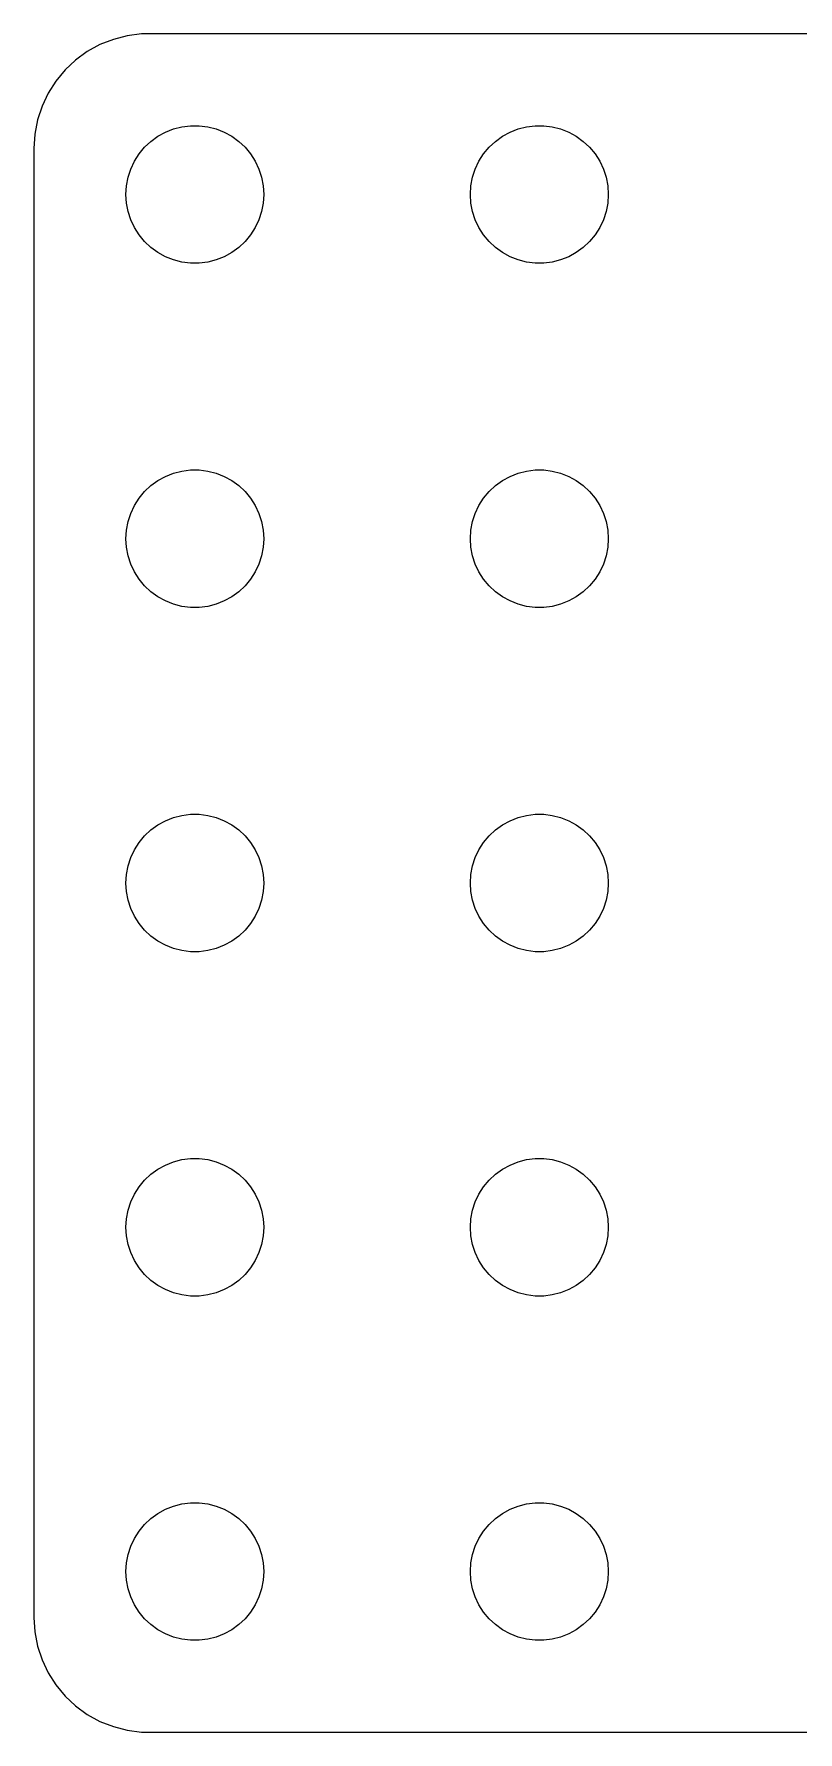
# Model space of a CAD drawing. Header units: metres. Extents: x -37 to 37, y 383 to 793.
# Drawn here: x -37 to -3.7, y 383 to 457 of the extents above; entities that cross this region are included whole.
import ezdxf

# ---------------------------------------------------------------- set-up
doc = ezdxf.new("R2010")
doc.units = ezdxf.units.M

msp = doc.modelspace()

# ---------------------------------------------------------------- linework, layer by layer
for p, q in [((-34.1289, 456.524), (-34.6791, 456.222)), ((-33.5451, 456.755), (-34.1289, 456.524)), ((-32.9369, 456.911), (-33.5451, 456.755)), ((-32.3139, 456.99), (-32.9369, 456.911)), ((32.3139, 456.99), (-32.3139, 456.99)), ((-35.1871, 455.853), (-35.6448, 455.423)), ((-34.6791, 456.222), (-35.1871, 455.853)), ((-35.6448, 455.423), (-36.0451, 454.939)), ((-36.3815, 454.409), (-36.6489, 453.841)), ((-36.0451, 454.939), (-36.3815, 454.409)), ((-36.6489, 453.841), (-36.8429, 453.243)), ((-36.8429, 453.243), (-36.9606, 452.627)), ((-31.2773, 452.714), (-30.927, 452.853)), ((-30.927, 452.853), (-30.5621, 452.947)), ((-30.5621, 452.947), (-30.1884, 452.994)), ((-30.1884, 452.994), (-29.8116, 452.994)), ((-29.8116, 452.994), (-29.4379, 452.947)), ((-29.4379, 452.947), (-29.0729, 452.853)), ((-29.0729, 452.853), (-28.7227, 452.714)), ((-16.2773, 452.714), (-15.927, 452.853)), ((-15.927, 452.853), (-15.5621, 452.947)), ((-15.5621, 452.947), (-15.1884, 452.994)), ((-15.1884, 452.994), (-14.8116, 452.994)), ((-14.8116, 452.994), (-14.4379, 452.947)), ((-14.4379, 452.947), (-14.0729, 452.853)), ((-14.0729, 452.853), (-13.7227, 452.714)), ((-36.9606, 452.627), (-37, 452)), ((-32.427, 451.763), (-32.1869, 452.054)), ((-32.1869, 452.054), (-31.9123, 452.312)), ((-31.9123, 452.312), (-31.6075, 452.533)), ((-31.6075, 452.533), (-31.2773, 452.714)), ((-28.7227, 452.714), (-28.3925, 452.533)), ((-28.3925, 452.533), (-28.0877, 452.312)), ((-28.0877, 452.312), (-27.8131, 452.054)), ((-27.8131, 452.054), (-27.5729, 451.763)), ((-17.427, 451.763), (-17.1869, 452.054)), ((-17.1869, 452.054), (-16.9123, 452.312)), ((-16.9123, 452.312), (-16.6075, 452.533)), ((-16.6075, 452.533), (-16.2773, 452.714)), ((-13.7227, 452.714), (-13.3925, 452.533)), ((-13.3925, 452.533), (-13.0877, 452.312)), ((-13.0877, 452.312), (-12.8131, 452.054)), ((-12.8131, 452.054), (-12.5729, 451.763)), ((-37, 452), (-37, 388)), ((-32.7893, 451.104), (-32.6289, 451.445)), ((-32.6289, 451.445), (-32.427, 451.763)), ((-27.5729, 451.763), (-27.3711, 451.445)), ((-27.3711, 451.445), (-27.2107, 451.104)), ((-17.7893, 451.104), (-17.6289, 451.445)), ((-17.6289, 451.445), (-17.427, 451.763)), ((-12.5729, 451.763), (-12.3711, 451.445)), ((-12.3711, 451.445), (-12.2107, 451.104)), ((-32.9763, 450.376), (-32.9057, 450.746)), ((-32.9057, 450.746), (-32.7893, 451.104)), ((-27.2107, 451.104), (-27.0942, 450.746)), ((-27.0942, 450.746), (-27.0237, 450.376)), ((-17.9763, 450.376), (-17.9057, 450.746)), ((-17.9057, 450.746), (-17.7893, 451.104)), ((-12.2107, 451.104), (-12.0942, 450.746)), ((-12.0942, 450.746), (-12.0237, 450.376)), ((-33, 450), (-32.9763, 450.376)), ((-32.9763, 449.624), (-33, 450)), ((-27.0237, 450.376), (-27, 450)), ((-27, 450), (-27.0237, 449.624)), ((-18, 450), (-17.9763, 450.376)), ((-17.9763, 449.624), (-18, 450)), ((-12.0237, 450.376), (-12, 450)), ((-12, 450), (-12.0237, 449.624)), ((-32.9057, 449.254), (-32.9763, 449.624)), ((-32.7893, 448.896), (-32.9057, 449.254)), ((-27.0942, 449.254), (-27.2107, 448.896)), ((-27.0237, 449.624), (-27.0942, 449.254)), ((-17.9057, 449.254), (-17.9763, 449.624)), ((-17.7893, 448.896), (-17.9057, 449.254)), ((-12.0942, 449.254), (-12.2107, 448.896)), ((-12.0237, 449.624), (-12.0942, 449.254)), ((-32.6289, 448.555), (-32.7893, 448.896)), ((-32.427, 448.237), (-32.6289, 448.555)), ((-27.3711, 448.555), (-27.5729, 448.237)), ((-27.2107, 448.896), (-27.3711, 448.555)), ((-17.6289, 448.555), (-17.7893, 448.896)), ((-17.427, 448.237), (-17.6289, 448.555)), ((-12.3711, 448.555), (-12.5729, 448.237)), ((-12.2107, 448.896), (-12.3711, 448.555)), ((-32.1869, 447.946), (-32.427, 448.237)), ((-31.9123, 447.688), (-32.1869, 447.946)), ((-31.6075, 447.467), (-31.9123, 447.688)), ((-28.0877, 447.688), (-28.3925, 447.467)), ((-27.8131, 447.946), (-28.0877, 447.688)), ((-27.5729, 448.237), (-27.8131, 447.946)), ((-17.1869, 447.946), (-17.427, 448.237)), ((-16.9123, 447.688), (-17.1869, 447.946)), ((-16.6075, 447.467), (-16.9123, 447.688)), ((-13.0877, 447.688), (-13.3925, 447.467)), ((-12.8131, 447.946), (-13.0877, 447.688)), ((-12.5729, 448.237), (-12.8131, 447.946)), ((-31.2773, 447.286), (-31.6075, 447.467)), ((-30.927, 447.147), (-31.2773, 447.286)), ((-30.5621, 447.053), (-30.927, 447.147)), ((-30.1884, 447.006), (-30.5621, 447.053)), ((-29.8116, 447.006), (-30.1884, 447.006)), ((-29.4379, 447.053), (-29.8116, 447.006)), ((-29.0729, 447.147), (-29.4379, 447.053)), ((-28.7227, 447.286), (-29.0729, 447.147)), ((-28.3925, 447.467), (-28.7227, 447.286)), ((-16.2773, 447.286), (-16.6075, 447.467)), ((-15.927, 447.147), (-16.2773, 447.286)), ((-15.5621, 447.053), (-15.927, 447.147)), ((-15.1884, 447.006), (-15.5621, 447.053)), ((-14.8116, 447.006), (-15.1884, 447.006)), ((-14.4379, 447.053), (-14.8116, 447.006)), ((-14.0729, 447.147), (-14.4379, 447.053)), ((-13.7227, 447.286), (-14.0729, 447.147)), ((-13.3925, 447.467), (-13.7227, 447.286)), ((-30.5621, 437.947), (-30.1884, 437.994)), ((-30.1884, 437.994), (-29.8116, 437.994)), ((-29.8116, 437.994), (-29.4379, 437.947)), ((-15.5621, 437.947), (-15.1884, 437.994)), ((-15.1884, 437.994), (-14.8116, 437.994)), ((-14.8116, 437.994), (-14.4379, 437.947)), ((-32.1869, 437.054), (-31.9123, 437.312)), ((-31.9123, 437.312), (-31.6075, 437.533)), ((-31.6075, 437.533), (-31.2773, 437.714)), ((-31.2773, 437.714), (-30.927, 437.853)), ((-30.927, 437.853), (-30.5621, 437.947)), ((-29.4379, 437.947), (-29.0729, 437.853)), ((-29.0729, 437.853), (-28.7227, 437.714)), ((-28.7227, 437.714), (-28.3925, 437.533)), ((-28.3925, 437.533), (-28.0877, 437.312)), ((-28.0877, 437.312), (-27.8131, 437.054)), ((-17.1869, 437.054), (-16.9123, 437.312)), ((-16.9123, 437.312), (-16.6075, 437.533)), ((-16.6075, 437.533), (-16.2773, 437.714)), ((-16.2773, 437.714), (-15.927, 437.853)), ((-15.927, 437.853), (-15.5621, 437.947)), ((-14.4379, 437.947), (-14.0729, 437.853)), ((-14.0729, 437.853), (-13.7227, 437.714)), ((-13.7227, 437.714), (-13.3925, 437.533)), ((-13.3925, 437.533), (-13.0877, 437.312)), ((-13.0877, 437.312), (-12.8131, 437.054)), ((-32.6289, 436.445), (-32.427, 436.763)), ((-32.427, 436.763), (-32.1869, 437.054)), ((-27.8131, 437.054), (-27.5729, 436.763)), ((-27.5729, 436.763), (-27.3711, 436.445)), ((-17.6289, 436.445), (-17.427, 436.763)), ((-17.427, 436.763), (-17.1869, 437.054)), ((-12.8131, 437.054), (-12.5729, 436.763)), ((-12.5729, 436.763), (-12.3711, 436.445)), ((-32.9763, 435.376), (-32.9057, 435.746)), ((-32.9057, 435.746), (-32.7893, 436.104)), ((-32.7893, 436.104), (-32.6289, 436.445)), ((-27.3711, 436.445), (-27.2107, 436.104)), ((-27.2107, 436.104), (-27.0942, 435.746)), ((-27.0942, 435.746), (-27.0237, 435.376)), ((-17.9763, 435.376), (-17.9057, 435.746)), ((-17.9057, 435.746), (-17.7893, 436.104)), ((-17.7893, 436.104), (-17.6289, 436.445)), ((-12.3711, 436.445), (-12.2107, 436.104)), ((-12.2107, 436.104), (-12.0942, 435.746)), ((-12.0942, 435.746), (-12.0237, 435.376)), ((-33, 435), (-32.9763, 435.376)), ((-27.0237, 435.376), (-27, 435)), ((-18, 435), (-17.9763, 435.376)), ((-12.0237, 435.376), (-12, 435)), ((-32.9763, 434.624), (-33, 435)), ((-32.9057, 434.254), (-32.9763, 434.624)), ((-27.0237, 434.624), (-27.0942, 434.254)), ((-27, 435), (-27.0237, 434.624)), ((-17.9763, 434.624), (-18, 435)), ((-17.9057, 434.254), (-17.9763, 434.624)), ((-12.0237, 434.624), (-12.0942, 434.254)), ((-12, 435), (-12.0237, 434.624)), ((-32.7893, 433.896), (-32.9057, 434.254)), ((-32.6289, 433.555), (-32.7893, 433.896)), ((-32.427, 433.237), (-32.6289, 433.555)), ((-27.3711, 433.555), (-27.5729, 433.237)), ((-27.2107, 433.896), (-27.3711, 433.555)), ((-27.0942, 434.254), (-27.2107, 433.896)), ((-17.7893, 433.896), (-17.9057, 434.254)), ((-17.6289, 433.555), (-17.7893, 433.896)), ((-17.427, 433.237), (-17.6289, 433.555)), ((-12.3711, 433.555), (-12.5729, 433.237)), ((-12.2107, 433.896), (-12.3711, 433.555)), ((-12.0942, 434.254), (-12.2107, 433.896)), ((-32.1869, 432.946), (-32.427, 433.237)), ((-31.9123, 432.688), (-32.1869, 432.946)), ((-27.8131, 432.946), (-28.0877, 432.688)), ((-27.5729, 433.237), (-27.8131, 432.946)), ((-17.1869, 432.946), (-17.427, 433.237)), ((-16.9123, 432.688), (-17.1869, 432.946)), ((-12.8131, 432.946), (-13.0877, 432.688)), ((-12.5729, 433.237), (-12.8131, 432.946)), ((-31.6075, 432.467), (-31.9123, 432.688)), ((-31.2773, 432.286), (-31.6075, 432.467)), ((-30.927, 432.147), (-31.2773, 432.286)), ((-30.5621, 432.053), (-30.927, 432.147)), ((-30.1884, 432.006), (-30.5621, 432.053)), ((-29.4379, 432.053), (-29.8116, 432.006)), ((-29.0729, 432.147), (-29.4379, 432.053)), ((-28.7227, 432.286), (-29.0729, 432.147)), ((-28.3925, 432.467), (-28.7227, 432.286)), ((-28.0877, 432.688), (-28.3925, 432.467)), ((-16.6075, 432.467), (-16.9123, 432.688)), ((-16.2773, 432.286), (-16.6075, 432.467)), ((-15.927, 432.147), (-16.2773, 432.286)), ((-15.5621, 432.053), (-15.927, 432.147)), ((-15.1884, 432.006), (-15.5621, 432.053)), ((-14.4379, 432.053), (-14.8116, 432.006)), ((-14.0729, 432.147), (-14.4379, 432.053)), ((-13.7227, 432.286), (-14.0729, 432.147)), ((-13.3925, 432.467), (-13.7227, 432.286)), ((-13.0877, 432.688), (-13.3925, 432.467)), ((-29.8116, 432.006), (-30.1884, 432.006)), ((-14.8116, 432.006), (-15.1884, 432.006)), ((-31.9123, 422.312), (-31.6075, 422.533)), ((-31.6075, 422.533), (-31.2773, 422.714)), ((-31.2773, 422.714), (-30.927, 422.853)), ((-30.927, 422.853), (-30.5621, 422.947)), ((-30.5621, 422.947), (-30.1884, 422.994)), ((-30.1884, 422.994), (-29.8116, 422.994)), ((-29.8116, 422.994), (-29.4379, 422.947)), ((-29.4379, 422.947), (-29.0729, 422.853)), ((-29.0729, 422.853), (-28.7227, 422.714)), ((-28.7227, 422.714), (-28.3925, 422.533)), ((-28.3925, 422.533), (-28.0877, 422.312)), ((-16.9123, 422.312), (-16.6075, 422.533)), ((-16.6075, 422.533), (-16.2773, 422.714)), ((-16.2773, 422.714), (-15.927, 422.853)), ((-15.927, 422.853), (-15.5621, 422.947)), ((-15.5621, 422.947), (-15.1884, 422.994)), ((-15.1884, 422.994), (-14.8116, 422.994)), ((-14.8116, 422.994), (-14.4379, 422.947)), ((-14.4379, 422.947), (-14.0729, 422.853)), ((-14.0729, 422.853), (-13.7227, 422.714)), ((-13.7227, 422.714), (-13.3925, 422.533)), ((-13.3925, 422.533), (-13.0877, 422.312)), ((-32.6289, 421.445), (-32.427, 421.763)), ((-32.427, 421.763), (-32.1869, 422.054)), ((-32.1869, 422.054), (-31.9123, 422.312)), ((-28.0877, 422.312), (-27.8131, 422.054)), ((-27.8131, 422.054), (-27.5729, 421.763)), ((-27.5729, 421.763), (-27.3711, 421.445)), ((-17.6289, 421.445), (-17.427, 421.763)), ((-17.427, 421.763), (-17.1869, 422.054)), ((-17.1869, 422.054), (-16.9123, 422.312)), ((-13.0877, 422.312), (-12.8131, 422.054)), ((-12.8131, 422.054), (-12.5729, 421.763)), ((-12.5729, 421.763), (-12.3711, 421.445)), ((-32.9057, 420.746), (-32.7893, 421.104)), ((-32.7893, 421.104), (-32.6289, 421.445)), ((-27.3711, 421.445), (-27.2107, 421.104)), ((-27.2107, 421.104), (-27.0942, 420.746)), ((-17.9057, 420.746), (-17.7893, 421.104)), ((-17.7893, 421.104), (-17.6289, 421.445)), ((-12.3711, 421.445), (-12.2107, 421.104)), ((-12.2107, 421.104), (-12.0942, 420.746)), ((-33, 420), (-32.9763, 420.376)), ((-32.9763, 420.376), (-32.9057, 420.746)), ((-27.0942, 420.746), (-27.0237, 420.376)), ((-27.0237, 420.376), (-27, 420)), ((-18, 420), (-17.9763, 420.376)), ((-17.9763, 420.376), (-17.9057, 420.746)), ((-12.0942, 420.746), (-12.0237, 420.376)), ((-12.0237, 420.376), (-12, 420)), ((-32.9763, 419.624), (-33, 420)), ((-32.9057, 419.254), (-32.9763, 419.624)), ((-27.0237, 419.624), (-27.0942, 419.254)), ((-27, 420), (-27.0237, 419.624)), ((-17.9763, 419.624), (-18, 420)), ((-17.9057, 419.254), (-17.9763, 419.624)), ((-12.0237, 419.624), (-12.0942, 419.254)), ((-12, 420), (-12.0237, 419.624)), ((-32.7893, 418.896), (-32.9057, 419.254)), ((-32.6289, 418.555), (-32.7893, 418.896)), ((-27.2107, 418.896), (-27.3711, 418.555)), ((-27.0942, 419.254), (-27.2107, 418.896)), ((-17.7893, 418.896), (-17.9057, 419.254)), ((-17.6289, 418.555), (-17.7893, 418.896)), ((-12.2107, 418.896), (-12.3711, 418.555)), ((-12.0942, 419.254), (-12.2107, 418.896)), ((-32.427, 418.237), (-32.6289, 418.555)), ((-32.1869, 417.946), (-32.427, 418.237)), ((-27.5729, 418.237), (-27.8131, 417.946)), ((-27.3711, 418.555), (-27.5729, 418.237)), ((-17.427, 418.237), (-17.6289, 418.555)), ((-17.1869, 417.946), (-17.427, 418.237)), ((-12.5729, 418.237), (-12.8131, 417.946)), ((-12.3711, 418.555), (-12.5729, 418.237)), ((-31.9123, 417.688), (-32.1869, 417.946)), ((-31.6075, 417.467), (-31.9123, 417.688)), ((-31.2773, 417.286), (-31.6075, 417.467)), ((-30.927, 417.147), (-31.2773, 417.286)), ((-28.7227, 417.286), (-29.0729, 417.147)), ((-28.3925, 417.467), (-28.7227, 417.286)), ((-28.0877, 417.688), (-28.3925, 417.467)), ((-27.8131, 417.946), (-28.0877, 417.688)), ((-16.9123, 417.688), (-17.1869, 417.946)), ((-16.6075, 417.467), (-16.9123, 417.688)), ((-16.2773, 417.286), (-16.6075, 417.467)), ((-15.927, 417.147), (-16.2773, 417.286)), ((-13.7227, 417.286), (-14.0729, 417.147)), ((-13.3925, 417.467), (-13.7227, 417.286)), ((-13.0877, 417.688), (-13.3925, 417.467)), ((-12.8131, 417.946), (-13.0877, 417.688)), ((-30.5621, 417.053), (-30.927, 417.147)), ((-30.1884, 417.006), (-30.5621, 417.053)), ((-29.8116, 417.006), (-30.1884, 417.006)), ((-29.4379, 417.053), (-29.8116, 417.006)), ((-29.0729, 417.147), (-29.4379, 417.053)), ((-15.5621, 417.053), (-15.927, 417.147)), ((-15.1884, 417.006), (-15.5621, 417.053)), ((-14.8116, 417.006), (-15.1884, 417.006)), ((-14.4379, 417.053), (-14.8116, 417.006)), ((-14.0729, 417.147), (-14.4379, 417.053)), ((-31.6075, 407.533), (-31.2773, 407.714)), ((-31.2773, 407.714), (-30.927, 407.853)), ((-30.927, 407.853), (-30.5621, 407.947)), ((-30.5621, 407.947), (-30.1884, 407.994)), ((-30.1884, 407.994), (-29.8116, 407.994)), ((-29.8116, 407.994), (-29.4379, 407.947)), ((-29.4379, 407.947), (-29.0729, 407.853)), ((-29.0729, 407.853), (-28.7227, 407.714)), ((-28.7227, 407.714), (-28.3925, 407.533)), ((-16.6075, 407.533), (-16.2773, 407.714)), ((-16.2773, 407.714), (-15.927, 407.853)), ((-15.927, 407.853), (-15.5621, 407.947)), ((-15.5621, 407.947), (-15.1884, 407.994)), ((-15.1884, 407.994), (-14.8116, 407.994)), ((-14.8116, 407.994), (-14.4379, 407.947)), ((-14.4379, 407.947), (-14.0729, 407.853)), ((-14.0729, 407.853), (-13.7227, 407.714)), ((-13.7227, 407.714), (-13.3925, 407.533)), ((-32.427, 406.763), (-32.1869, 407.054)), ((-32.1869, 407.054), (-31.9123, 407.312)), ((-31.9123, 407.312), (-31.6075, 407.533)), ((-28.3925, 407.533), (-28.0877, 407.312)), ((-28.0877, 407.312), (-27.8131, 407.054)), ((-27.8131, 407.054), (-27.5729, 406.763)), ((-17.427, 406.763), (-17.1869, 407.054)), ((-17.1869, 407.054), (-16.9123, 407.312)), ((-16.9123, 407.312), (-16.6075, 407.533)), ((-13.3925, 407.533), (-13.0877, 407.312)), ((-13.0877, 407.312), (-12.8131, 407.054)), ((-12.8131, 407.054), (-12.5729, 406.763)), ((-32.7893, 406.104), (-32.6289, 406.445)), ((-32.6289, 406.445), (-32.427, 406.763)), ((-27.5729, 406.763), (-27.3711, 406.445)), ((-27.3711, 406.445), (-27.2107, 406.104)), ((-17.7893, 406.104), (-17.6289, 406.445)), ((-17.6289, 406.445), (-17.427, 406.763)), ((-12.5729, 406.763), (-12.3711, 406.445)), ((-12.3711, 406.445), (-12.2107, 406.104)), ((-32.9763, 405.376), (-32.9057, 405.746)), ((-32.9057, 405.746), (-32.7893, 406.104)), ((-27.2107, 406.104), (-27.0942, 405.746)), ((-27.0942, 405.746), (-27.0237, 405.376)), ((-17.9763, 405.376), (-17.9057, 405.746)), ((-17.9057, 405.746), (-17.7893, 406.104)), ((-12.2107, 406.104), (-12.0942, 405.746)), ((-12.0942, 405.746), (-12.0237, 405.376)), ((-33, 405), (-32.9763, 405.376)), ((-32.9763, 404.624), (-33, 405)), ((-27.0237, 405.376), (-27, 405)), ((-27, 405), (-27.0237, 404.624)), ((-18, 405), (-17.9763, 405.376)), ((-17.9763, 404.624), (-18, 405)), ((-12.0237, 405.376), (-12, 405)), ((-12, 405), (-12.0237, 404.624)), ((-32.9057, 404.254), (-32.9763, 404.624)), ((-32.7893, 403.896), (-32.9057, 404.254)), ((-27.0942, 404.254), (-27.2107, 403.896)), ((-27.0237, 404.624), (-27.0942, 404.254)), ((-17.9057, 404.254), (-17.9763, 404.624)), ((-17.7893, 403.896), (-17.9057, 404.254)), ((-12.0942, 404.254), (-12.2107, 403.896)), ((-12.0237, 404.624), (-12.0942, 404.254)), ((-32.6289, 403.555), (-32.7893, 403.896)), ((-32.427, 403.237), (-32.6289, 403.555)), ((-32.1869, 402.946), (-32.427, 403.237)), ((-27.5729, 403.237), (-27.8131, 402.946)), ((-27.3711, 403.555), (-27.5729, 403.237)), ((-27.2107, 403.896), (-27.3711, 403.555)), ((-17.6289, 403.555), (-17.7893, 403.896)), ((-17.427, 403.237), (-17.6289, 403.555)), ((-17.1869, 402.946), (-17.427, 403.237)), ((-12.5729, 403.237), (-12.8131, 402.946)), ((-12.3711, 403.555), (-12.5729, 403.237)), ((-12.2107, 403.896), (-12.3711, 403.555)), ((-31.9123, 402.688), (-32.1869, 402.946)), ((-31.6075, 402.467), (-31.9123, 402.688)), ((-31.2773, 402.286), (-31.6075, 402.467)), ((-28.3925, 402.467), (-28.7227, 402.286)), ((-28.0877, 402.688), (-28.3925, 402.467)), ((-27.8131, 402.946), (-28.0877, 402.688)), ((-16.9123, 402.688), (-17.1869, 402.946)), ((-16.6075, 402.467), (-16.9123, 402.688)), ((-16.2773, 402.286), (-16.6075, 402.467)), ((-13.3925, 402.467), (-13.7227, 402.286)), ((-13.0877, 402.688), (-13.3925, 402.467)), ((-12.8131, 402.946), (-13.0877, 402.688)), ((-30.927, 402.147), (-31.2773, 402.286)), ((-30.5621, 402.053), (-30.927, 402.147)), ((-30.1884, 402.006), (-30.5621, 402.053)), ((-29.8116, 402.006), (-30.1884, 402.006)), ((-29.4379, 402.053), (-29.8116, 402.006)), ((-29.0729, 402.147), (-29.4379, 402.053)), ((-28.7227, 402.286), (-29.0729, 402.147)), ((-15.927, 402.147), (-16.2773, 402.286)), ((-15.5621, 402.053), (-15.927, 402.147)), ((-15.1884, 402.006), (-15.5621, 402.053)), ((-14.8116, 402.006), (-15.1884, 402.006)), ((-14.4379, 402.053), (-14.8116, 402.006)), ((-14.0729, 402.147), (-14.4379, 402.053)), ((-13.7227, 402.286), (-14.0729, 402.147)), ((-31.2773, 392.714), (-30.927, 392.853)), ((-30.927, 392.853), (-30.5621, 392.947)), ((-30.5621, 392.947), (-30.1884, 392.994)), ((-30.1884, 392.994), (-29.8116, 392.994)), ((-29.8116, 392.994), (-29.4379, 392.947)), ((-29.4379, 392.947), (-29.0729, 392.853)), ((-29.0729, 392.853), (-28.7227, 392.714)), ((-16.2773, 392.714), (-15.927, 392.853)), ((-15.927, 392.853), (-15.5621, 392.947)), ((-15.5621, 392.947), (-15.1884, 392.994)), ((-15.1884, 392.994), (-14.8116, 392.994)), ((-14.8116, 392.994), (-14.4379, 392.947)), ((-14.4379, 392.947), (-14.0729, 392.853)), ((-14.0729, 392.853), (-13.7227, 392.714)), ((-32.1869, 392.054), (-31.9123, 392.312)), ((-31.9123, 392.312), (-31.6075, 392.533)), ((-31.6075, 392.533), (-31.2773, 392.714)), ((-28.7227, 392.714), (-28.3925, 392.533)), ((-28.3925, 392.533), (-28.0877, 392.312)), ((-28.0877, 392.312), (-27.8131, 392.054)), ((-17.1869, 392.054), (-16.9123, 392.312)), ((-16.9123, 392.312), (-16.6075, 392.533)), ((-16.6075, 392.533), (-16.2773, 392.714)), ((-13.7227, 392.714), (-13.3925, 392.533)), ((-13.3925, 392.533), (-13.0877, 392.312)), ((-13.0877, 392.312), (-12.8131, 392.054)), ((-32.7893, 391.104), (-32.6289, 391.445)), ((-32.6289, 391.445), (-32.427, 391.763)), ((-32.427, 391.763), (-32.1869, 392.054)), ((-27.8131, 392.054), (-27.5729, 391.763)), ((-27.5729, 391.763), (-27.3711, 391.445)), ((-27.3711, 391.445), (-27.2107, 391.104)), ((-17.7893, 391.104), (-17.6289, 391.445)), ((-17.6289, 391.445), (-17.427, 391.763)), ((-17.427, 391.763), (-17.1869, 392.054)), ((-12.8131, 392.054), (-12.5729, 391.763)), ((-12.5729, 391.763), (-12.3711, 391.445)), ((-12.3711, 391.445), (-12.2107, 391.104)), ((-32.9763, 390.376), (-32.9057, 390.746)), ((-32.9057, 390.746), (-32.7893, 391.104)), ((-27.2107, 391.104), (-27.0942, 390.746)), ((-27.0942, 390.746), (-27.0237, 390.376)), ((-17.9763, 390.376), (-17.9057, 390.746)), ((-17.9057, 390.746), (-17.7893, 391.104)), ((-12.2107, 391.104), (-12.0942, 390.746)), ((-12.0942, 390.746), (-12.0237, 390.376)), ((-33, 390), (-32.9763, 390.376)), ((-32.9763, 389.624), (-33, 390)), ((-27.0237, 390.376), (-27, 390)), ((-27, 390), (-27.0237, 389.624)), ((-18, 390), (-17.9763, 390.376)), ((-17.9763, 389.624), (-18, 390)), ((-12.0237, 390.376), (-12, 390)), ((-12, 390), (-12.0237, 389.624)), ((-32.9057, 389.254), (-32.9763, 389.624)), ((-32.7893, 388.896), (-32.9057, 389.254)), ((-27.0942, 389.254), (-27.2107, 388.896)), ((-27.0237, 389.624), (-27.0942, 389.254)), ((-17.9057, 389.254), (-17.9763, 389.624)), ((-17.7893, 388.896), (-17.9057, 389.254)), ((-12.0942, 389.254), (-12.2107, 388.896)), ((-12.0237, 389.624), (-12.0942, 389.254)), ((-32.6289, 388.555), (-32.7893, 388.896)), ((-32.427, 388.237), (-32.6289, 388.555)), ((-27.3711, 388.555), (-27.5729, 388.237)), ((-27.2107, 388.896), (-27.3711, 388.555)), ((-17.6289, 388.555), (-17.7893, 388.896)), ((-17.427, 388.237), (-17.6289, 388.555)), ((-12.3711, 388.555), (-12.5729, 388.237)), ((-12.2107, 388.896), (-12.3711, 388.555)), ((-37, 388), (-36.9606, 387.373)), ((-32.1869, 387.946), (-32.427, 388.237)), ((-31.9123, 387.688), (-32.1869, 387.946)), ((-31.6075, 387.467), (-31.9123, 387.688)), ((-28.0877, 387.688), (-28.3925, 387.467)), ((-27.8131, 387.946), (-28.0877, 387.688)), ((-27.5729, 388.237), (-27.8131, 387.946)), ((-17.1869, 387.946), (-17.427, 388.237)), ((-16.9123, 387.688), (-17.1869, 387.946)), ((-16.6075, 387.467), (-16.9123, 387.688)), ((-13.0877, 387.688), (-13.3925, 387.467)), ((-12.8131, 387.946), (-13.0877, 387.688)), ((-12.5729, 388.237), (-12.8131, 387.946)), ((-36.9606, 387.373), (-36.8429, 386.757)), ((-31.2773, 387.286), (-31.6075, 387.467)), ((-30.927, 387.147), (-31.2773, 387.286)), ((-30.5621, 387.053), (-30.927, 387.147)), ((-30.1884, 387.006), (-30.5621, 387.053)), ((-29.8116, 387.006), (-30.1884, 387.006)), ((-29.4379, 387.053), (-29.8116, 387.006)), ((-29.0729, 387.147), (-29.4379, 387.053)), ((-28.7227, 387.286), (-29.0729, 387.147)), ((-28.3925, 387.467), (-28.7227, 387.286)), ((-16.2773, 387.286), (-16.6075, 387.467)), ((-15.927, 387.147), (-16.2773, 387.286)), ((-15.5621, 387.053), (-15.927, 387.147)), ((-15.1884, 387.006), (-15.5621, 387.053)), ((-14.8116, 387.006), (-15.1884, 387.006)), ((-14.4379, 387.053), (-14.8116, 387.006)), ((-14.0729, 387.147), (-14.4379, 387.053)), ((-13.7227, 387.286), (-14.0729, 387.147)), ((-13.3925, 387.467), (-13.7227, 387.286)), ((-36.8429, 386.757), (-36.6489, 386.159)), ((-36.6489, 386.159), (-36.3815, 385.591)), ((-36.3815, 385.591), (-36.0451, 385.061)), ((-36.0451, 385.061), (-35.6448, 384.577)), ((-35.6448, 384.577), (-35.1871, 384.147)), ((-35.1871, 384.147), (-34.6791, 383.778)), ((-34.6791, 383.778), (-34.1289, 383.476)), ((-34.1289, 383.476), (-33.5451, 383.245)), ((-33.5451, 383.245), (-32.9369, 383.089)), ((-32.9369, 383.089), (-32.3139, 383.01)), ((-32.3139, 383.01), (32.3139, 383.01))]:
    msp.add_line(p, q)

doc.saveas('drawing.dxf')
